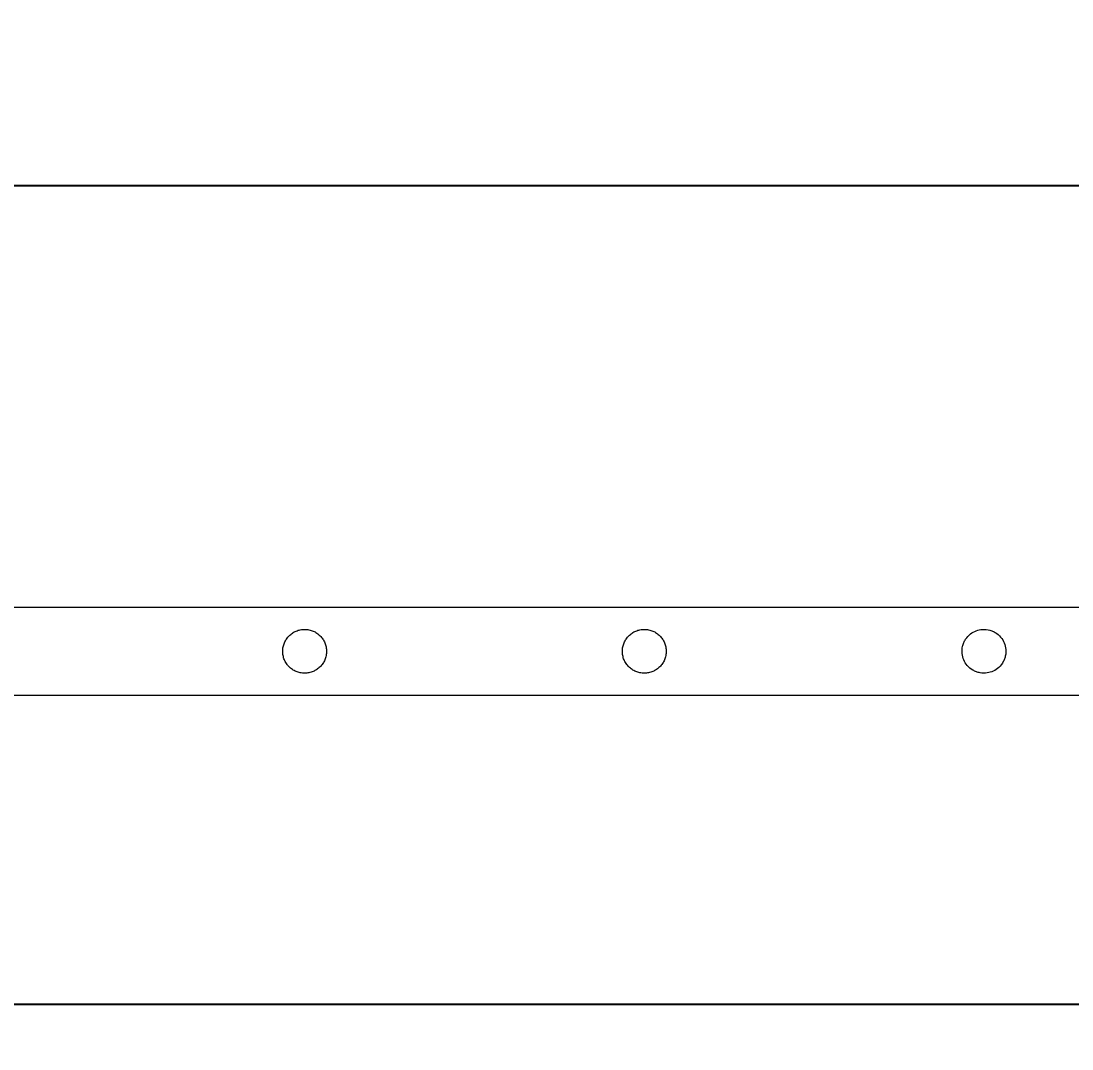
# Model space of a CAD drawing. Header units: millimetres. Extents: x 863 to 4626, y 388 to 3036.
# Drawn here: x 1333.7 to 1804, y 2081.7 to 2541.8 of the extents above; entities that cross this region are included whole.
import ezdxf

# ---------------------------------------------------------------- set-up
doc = ezdxf.new("R2010")
doc.units = ezdxf.units.MM
doc.linetypes.add('SLD-Solid', pattern=[0])
doc.styles.add('GENISO', font='geniso.shx', dxfattribs={"oblique": 15})
doc.dimstyles.new('Scale', dxfattribs={"dimscale": 20, "dimtxt": 2.5, "dimasz": 2.5, "dimexe": 1, "dimexo": 1, "dimgap": 0.8, "dimtad": 1, "dimdec": 0, "dimzin": 0, "dimtxsty": 'GENISO', "dimcen": 2.5, "dimclrd": 1, "dimclre": 1, "dimclrt": 7, "dimadec": 0, "dimazin": 0, "dimtfac": 1, "dimtdec": 0, "dimtmove": 0, "dimatfit": 3, "dimfxl": 1, "dimtzin": 0, "dimlwd": -1, "dimlwe": -1, "dimarcsym": 0})

# ---------------------------------------------------------------- blocks, each defined once
blk = doc.blocks.new('*D8')
at = {"color": 1, "transparency": 16777216}
for p, q in [((1080.58, 2299.35), (1080.58, 2488.01)), ((4326.51, 2299.35), (4326.51, 2488.01)), ((4276.51, 2468.01), (1130.58, 2468.01))]:
    blk.add_line(p, q, dxfattribs=at)
for points in [[(1130.58, 2476.34), (1130.58, 2459.67), (1080.58, 2468.01)], [(4276.51, 2476.34), (4276.51, 2459.67), (4326.51, 2468.01)]]:
    blk.add_solid(points, dxfattribs=at)
at = {"layer": 'Defpoints', "color": 0, "transparency": 16777216}
for p in [(1080.58, 2468.01), (1080.58, 2279.35), (4326.51, 2279.35)]:
    blk.add_point(p, dxfattribs=at)
at = {"color": 7, "transparency": 16777216, "insert": (2703.55, 2509.01), "char_height": 50, "attachment_point": 5, "style": 'GENISO'}
blk.add_mtext('3246', dxfattribs=at)
blk = doc.blocks.new('*D9')
at = {"color": 1, "transparency": 16777216}
for p, q in [((1156.61, 2229.93), (1156.61, 2081.74)), ((4196.91, 2229.93), (4196.91, 2081.74)), ((1206.61, 2101.74), (4146.91, 2101.74))]:
    blk.add_line(p, q, dxfattribs=at)
for points in [[(1206.61, 2110.07), (1206.61, 2093.4), (1156.61, 2101.74)], [(4146.91, 2110.07), (4146.91, 2093.4), (4196.91, 2101.74)]]:
    blk.add_solid(points, dxfattribs=at)
at = {"layer": 'Defpoints', "color": 0, "transparency": 16777216}
for p in [(1156.61, 2249.93), (4196.91, 2249.93), (4196.91, 2101.74)]:
    blk.add_point(p, dxfattribs=at)
at = {"color": 7, "transparency": 16777216, "insert": (2676.76, 2142.74), "char_height": 50, "attachment_point": 5, "style": 'GENISO'}
blk.add_mtext('20x152=3040', dxfattribs=at)

msp = doc.modelspace()

# ---------------------------------------------------------------- linework, layer by layer
at = {"color": 3, "linetype": 'SLD-Solid', "lineweight": 0}
for p, q in [((4297.09, 2279.35), (1135.49, 2279.35)), ((1134.51, 2240.12), (4296.11, 2240.12))]:
    msp.add_line(p, q, dxfattribs=at)
for points, knots in [([(1470.39, 2259.73), (1470.39, 2260.39), (1470.32, 2261.04), (1470.13, 2261.99), (1470.05, 2262.31), (1469.86, 2262.93), (1469.75, 2263.23), (1469.37, 2264.12), (1469.07, 2264.68), (1468.54, 2265.47), (1468.35, 2265.73), (1467.94, 2266.22), (1467.73, 2266.45), (1467.29, 2266.89), (1467.05, 2267.11), (1466.57, 2267.51), (1466.31, 2267.7), (1465.52, 2268.23), (1464.97, 2268.53), (1464.09, 2268.9), (1463.78, 2269.01), (1463.17, 2269.2), (1462.85, 2269.28), (1461.9, 2269.47), (1461.25, 2269.54), (1460.28, 2269.54), (1459.95, 2269.53), (1459.29, 2269.46), (1458.97, 2269.41), (1458.34, 2269.29), (1458.02, 2269.21), (1457.41, 2269.02), (1457.1, 2268.91), (1456.21, 2268.54), (1455.65, 2268.24), (1454.86, 2267.71), (1454.61, 2267.52), (1454.12, 2267.12), (1453.88, 2266.91), (1453.21, 2266.24), (1452.81, 2265.76), (1452.27, 2264.96), (1452.11, 2264.69), (1451.81, 2264.13), (1451.67, 2263.84), (1451.42, 2263.25), (1451.31, 2262.95), (1451.12, 2262.34), (1451.04, 2262.02), (1450.84, 2261.06), (1450.77, 2260.41), (1450.77, 2259.11), (1450.84, 2258.45), (1451.09, 2257.18), (1451.28, 2256.56), (1451.78, 2255.36), (1452.08, 2254.8), (1452.61, 2254.01), (1452.8, 2253.76), (1453.2, 2253.26), (1453.42, 2253.03), (1454.09, 2252.36), (1454.57, 2251.96), (1455.36, 2251.43), (1455.63, 2251.26), (1456.19, 2250.96), (1456.48, 2250.82), (1457.36, 2250.45), (1457.97, 2250.26), (1458.93, 2250.06), (1459.26, 2250.01), (1459.91, 2249.95), (1460.55, 2249.91), (1461.2, 2249.94), (1461.85, 2250.01), (1462.18, 2250.05), (1463.14, 2250.25), (1463.76, 2250.43), (1464.65, 2250.81), (1464.94, 2250.94), (1465.5, 2251.25), (1465.77, 2251.41), (1466.3, 2251.76), (1466.55, 2251.95), (1467.04, 2252.35), (1467.28, 2252.57), (1467.95, 2253.24), (1468.35, 2253.72), (1468.88, 2254.51), (1469.05, 2254.78), (1469.36, 2255.35), (1469.49, 2255.64), (1469.87, 2256.53), (1470.06, 2257.14), (1470.25, 2258.09), (1470.3, 2258.42), (1470.37, 2259.08), (1470.39, 2259.41), (1470.39, 2259.73)], [0, 0, 0, 0, 0.03125, 0.03125, 0.046875, 0.046875, 0.0625, 0.0625, 0.09375, 0.09375, 0.109375, 0.109375, 0.125, 0.125, 0.140625, 0.140625, 0.15625, 0.15625, 0.1875, 0.1875, 0.203125, 0.203125, 0.21875, 0.21875, 0.25, 0.25, 0.265625, 0.265625, 0.28125, 0.28125, 0.296875, 0.296875, 0.3125, 0.3125, 0.34375, 0.34375, 0.359375, 0.359375, 0.375, 0.375, 0.40625, 0.40625, 0.421875, 0.421875, 0.4375, 0.4375, 0.453125, 0.453125, 0.46875, 0.46875, 0.5, 0.5, 0.53125, 0.53125, 0.5625, 0.5625, 0.59375, 0.59375, 0.609375, 0.609375, 0.625, 0.625, 0.65625, 0.65625, 0.671875, 0.671875, 0.6875, 0.6875, 0.71875, 0.71875, 0.734375, 0.734375, 0.75, 0.765625, 0.765625, 0.78125, 0.78125, 0.8125, 0.8125, 0.828125, 0.828125, 0.84375, 0.84375, 0.859375, 0.859375, 0.875, 0.875, 0.90625, 0.90625, 0.921875, 0.921875, 0.9375, 0.9375, 0.96875, 0.96875, 0.984375, 0.984375, 1, 1, 1, 1]), ([(1622.39, 2259.73), (1622.39, 2260.39), (1622.32, 2261.04), (1622.13, 2261.99), (1622.05, 2262.31), (1621.86, 2262.93), (1621.75, 2263.23), (1621.37, 2264.12), (1621.07, 2264.68), (1620.54, 2265.47), (1620.35, 2265.73), (1619.94, 2266.22), (1619.73, 2266.45), (1619.29, 2266.89), (1619.05, 2267.11), (1618.57, 2267.51), (1618.31, 2267.7), (1617.52, 2268.23), (1616.97, 2268.53), (1616.09, 2268.9), (1615.78, 2269.01), (1615.17, 2269.2), (1614.85, 2269.28), (1613.9, 2269.47), (1613.25, 2269.54), (1612.28, 2269.54), (1611.95, 2269.53), (1611.29, 2269.46), (1610.97, 2269.41), (1610.34, 2269.29), (1610.02, 2269.21), (1609.41, 2269.02), (1609.1, 2268.91), (1608.21, 2268.54), (1607.65, 2268.24), (1606.86, 2267.71), (1606.61, 2267.52), (1606.12, 2267.12), (1605.88, 2266.91), (1605.21, 2266.24), (1604.81, 2265.76), (1604.27, 2264.96), (1604.11, 2264.69), (1603.81, 2264.13), (1603.67, 2263.84), (1603.42, 2263.25), (1603.31, 2262.95), (1603.12, 2262.34), (1603.04, 2262.02), (1602.84, 2261.06), (1602.77, 2260.41), (1602.77, 2259.11), (1602.84, 2258.45), (1603.09, 2257.18), (1603.28, 2256.56), (1603.78, 2255.36), (1604.08, 2254.8), (1604.61, 2254.01), (1604.8, 2253.76), (1605.2, 2253.26), (1605.42, 2253.03), (1606.09, 2252.36), (1606.57, 2251.96), (1607.36, 2251.43), (1607.63, 2251.26), (1608.19, 2250.96), (1608.48, 2250.82), (1609.36, 2250.45), (1609.97, 2250.26), (1610.93, 2250.06), (1611.26, 2250.01), (1611.91, 2249.95), (1612.55, 2249.91), (1613.2, 2249.94), (1613.85, 2250.01), (1614.18, 2250.05), (1615.14, 2250.25), (1615.76, 2250.43), (1616.65, 2250.81), (1616.94, 2250.94), (1617.5, 2251.25), (1617.77, 2251.41), (1618.3, 2251.76), (1618.55, 2251.95), (1619.04, 2252.35), (1619.28, 2252.57), (1619.95, 2253.24), (1620.35, 2253.72), (1620.88, 2254.51), (1621.05, 2254.78), (1621.36, 2255.35), (1621.49, 2255.64), (1621.87, 2256.53), (1622.06, 2257.14), (1622.25, 2258.09), (1622.3, 2258.42), (1622.37, 2259.08), (1622.39, 2259.41), (1622.39, 2259.73)], [0, 0, 0, 0, 0.03125, 0.03125, 0.046875, 0.046875, 0.0625, 0.0625, 0.09375, 0.09375, 0.109375, 0.109375, 0.125, 0.125, 0.140625, 0.140625, 0.15625, 0.15625, 0.1875, 0.1875, 0.203125, 0.203125, 0.21875, 0.21875, 0.25, 0.25, 0.265625, 0.265625, 0.28125, 0.28125, 0.296875, 0.296875, 0.3125, 0.3125, 0.34375, 0.34375, 0.359375, 0.359375, 0.375, 0.375, 0.40625, 0.40625, 0.421875, 0.421875, 0.4375, 0.4375, 0.453125, 0.453125, 0.46875, 0.46875, 0.5, 0.5, 0.53125, 0.53125, 0.5625, 0.5625, 0.59375, 0.59375, 0.609375, 0.609375, 0.625, 0.625, 0.65625, 0.65625, 0.671875, 0.671875, 0.6875, 0.6875, 0.71875, 0.71875, 0.734375, 0.734375, 0.75, 0.765625, 0.765625, 0.78125, 0.78125, 0.8125, 0.8125, 0.828125, 0.828125, 0.84375, 0.84375, 0.859375, 0.859375, 0.875, 0.875, 0.90625, 0.90625, 0.921875, 0.921875, 0.9375, 0.9375, 0.96875, 0.96875, 0.984375, 0.984375, 1, 1, 1, 1]), ([(1774.39, 2259.73), (1774.29, 2260.77), (1774.1, 2262.83), (1772.62, 2265.61), (1770.76, 2267.48), (1768.86, 2268.61), (1766.77, 2269.41), (1764.06, 2269.7), (1761.04, 2269.03), (1758.39, 2267.55), (1756.59, 2265.61), (1755.52, 2263.63), (1754.82, 2261.51), (1754.65, 2258.8), (1755.43, 2255.8), (1757.06, 2253.18), (1759.11, 2251.46), (1761.15, 2250.5), (1763.29, 2249.91), (1765.96, 2249.87), (1768.87, 2250.76), (1771.41, 2252.47), (1773.08, 2254.61), (1773.95, 2256.71), (1774.33, 2258.27), (1774.37, 2259.29), (1774.39, 2259.73)], [0, 0, 0, 0, 0.049349, 0.098584, 0.150819, 0.179059, 0.207276, 0.260065, 0.306584, 0.354235, 0.407926, 0.436112, 0.46428, 0.515721, 0.563207, 0.612084, 0.665774, 0.694013, 0.722227, 0.772996, 0.818985, 0.8681, 0.923171, 0.950973, 0.978758, 1, 1, 1, 1])]:
    msp.add_open_spline(points, degree=3, knots=knots, dxfattribs=at)

# ---------------------------------------------------------------- dimensions: what is measured, and where the dimension line sits
dim = msp.add_linear_dim(base=(1080.58, 2468.01), p1=(4326.51, 2279.35), p2=(1080.58, 2279.35), dimstyle='Scale')
dim.commit()
dim.dimension.update_dxf_attribs({"geometry": '*D8', "text_midpoint": (2703.55, 2509.01)})
dim = msp.add_linear_dim(base=(4196.91, 2101.74), p1=(1156.61, 2249.93), p2=(4196.91, 2249.93), text='20x152=3040', dimstyle='Scale')
dim.commit()
dim.dimension.update_dxf_attribs({"geometry": '*D9', "text_midpoint": (2676.76, 2142.74)})

doc.saveas('drawing.dxf')
